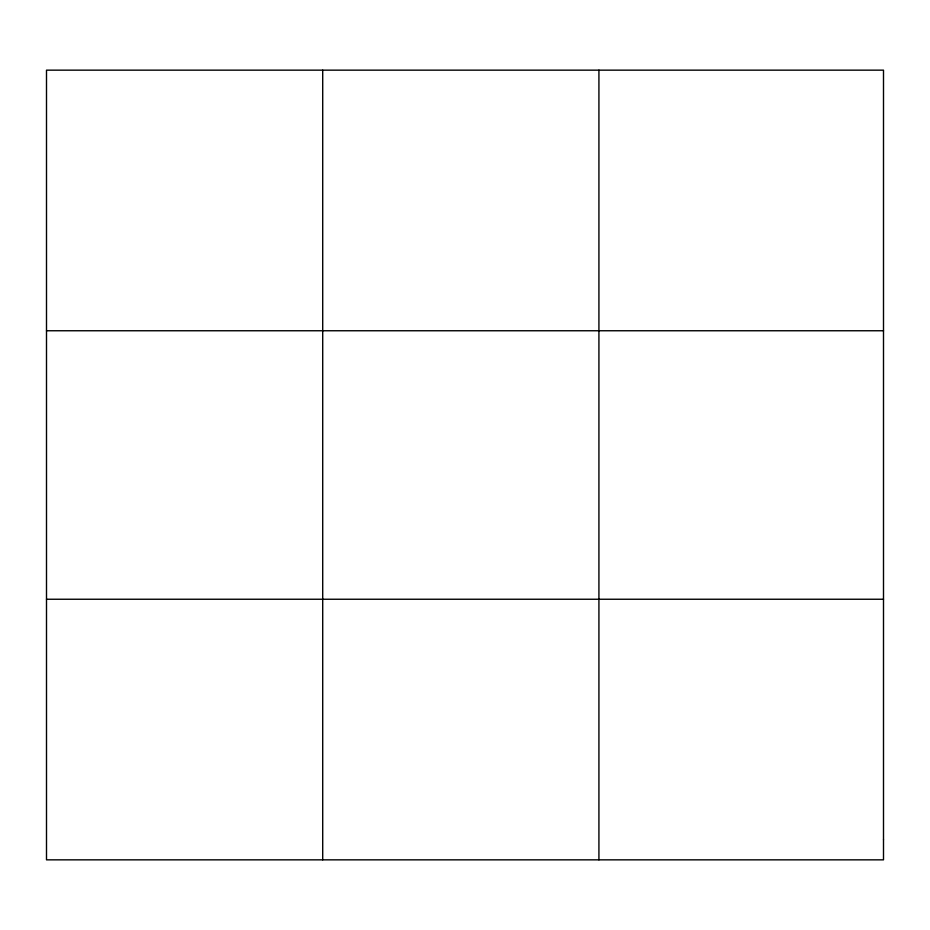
<?xml version="1.0" encoding="UTF-8"?>
<svg xmlns="http://www.w3.org/2000/svg" width="930" height="930" viewBox="0 0 930 930"><rect width="100%" height="100%" fill="white"/><g stroke="black" fill="none" stroke-linecap="round" stroke-linejoin="round"><path stroke-width="1.4" d="M322.71 859.843L322.71 70.157M598.92 859.843L598.92 70.157M46.5 330.755L883.5 330.755M46.5 599.246L883.5 599.246M883.5 839.79L883.5 859.843L46.5 859.843L46.5 70.157L883.5 70.157L883.5 839.79"/></g></svg>
